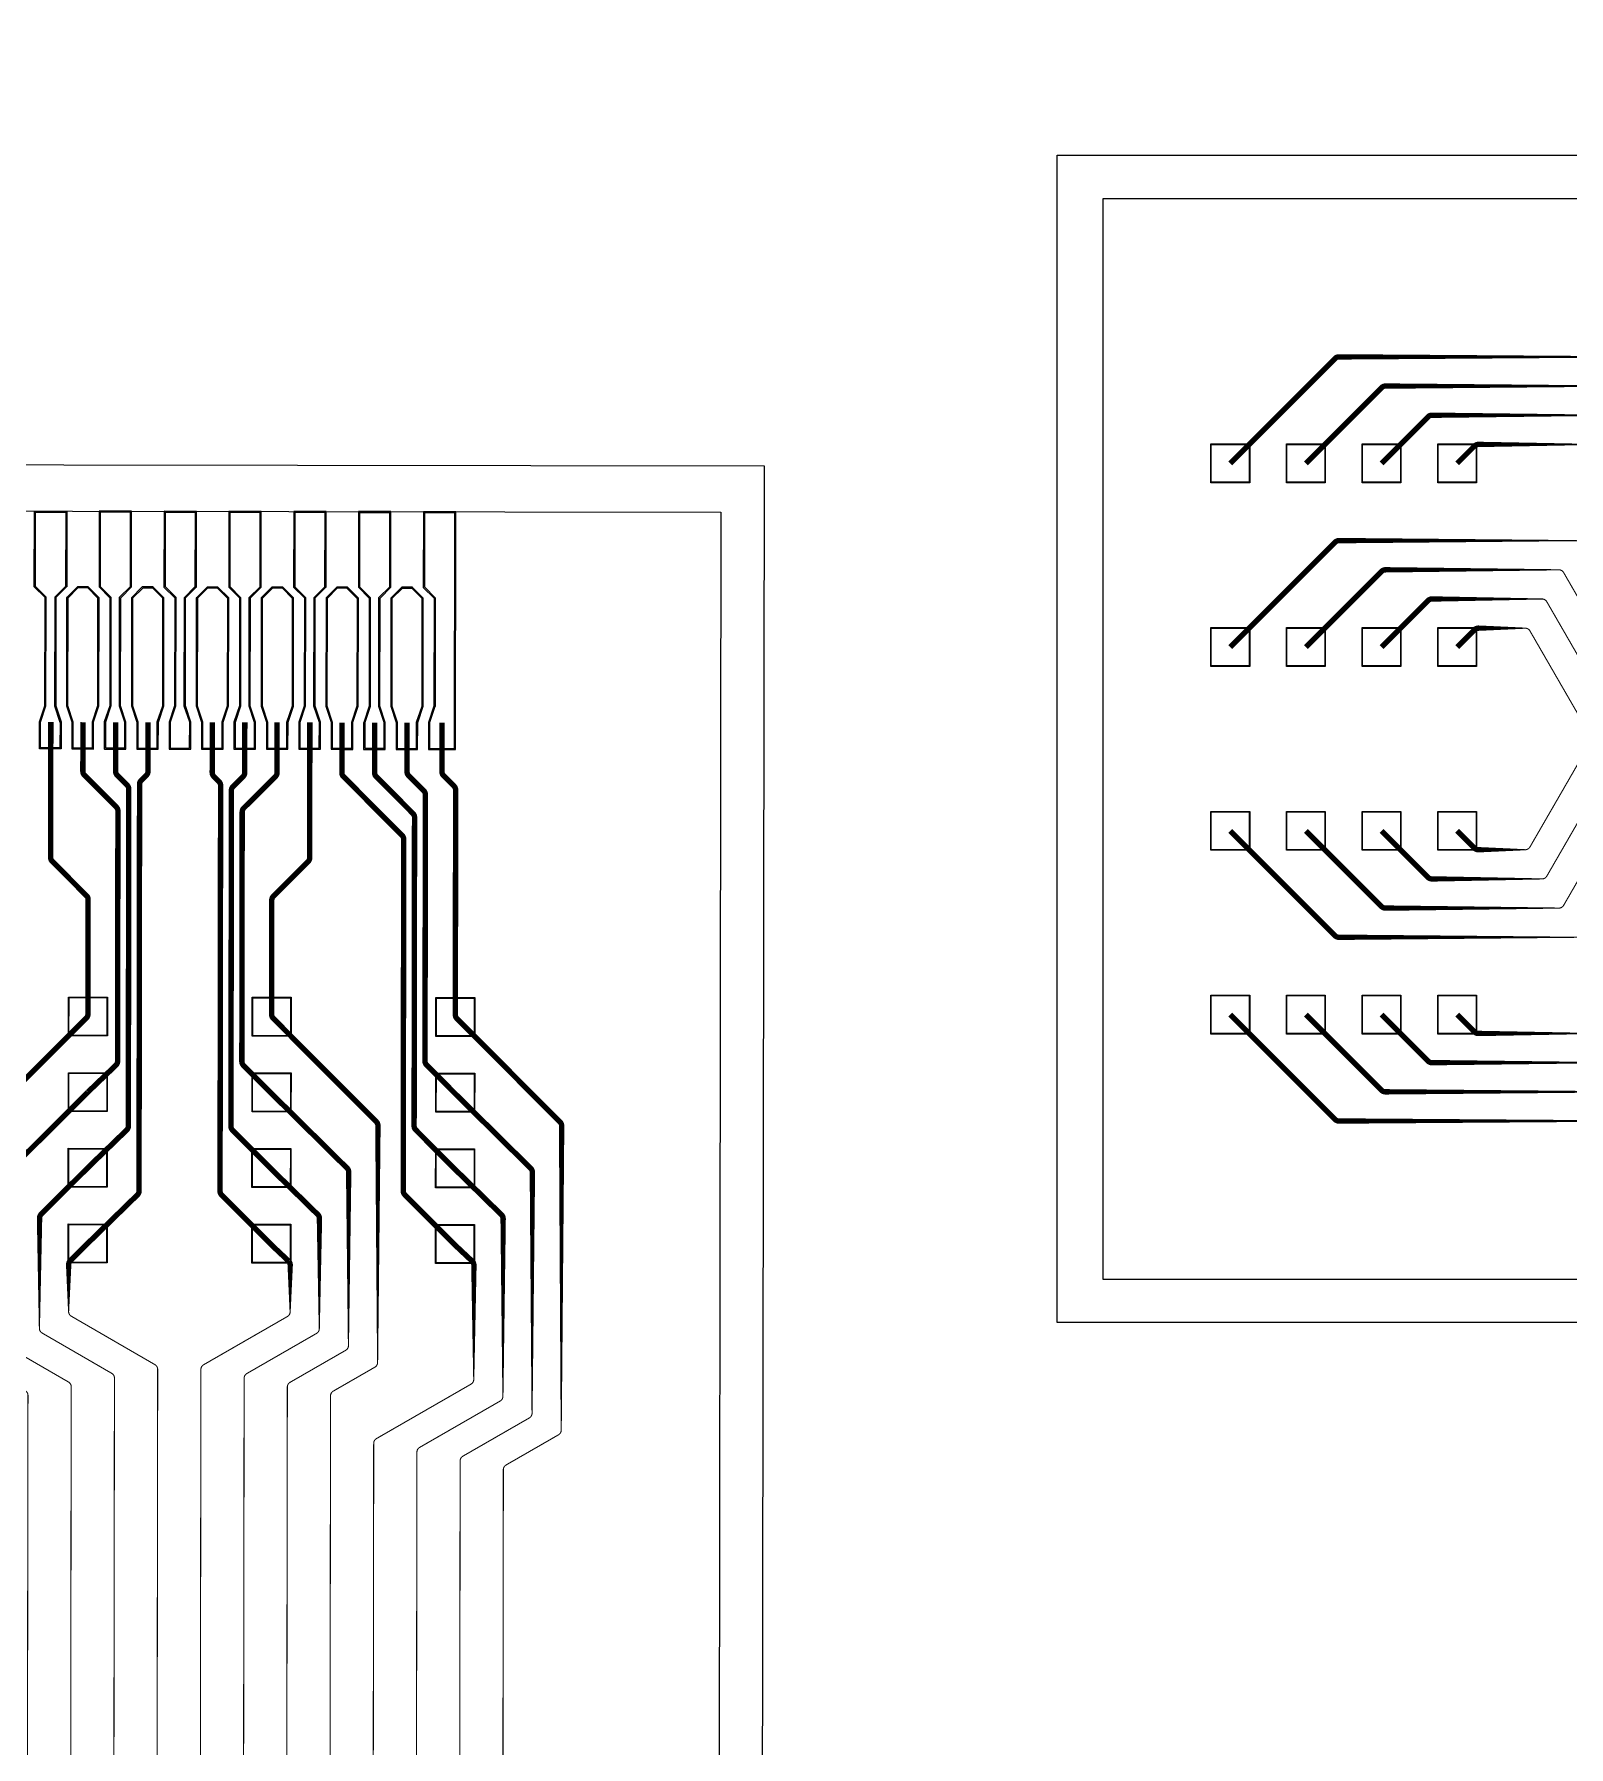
# Model space of a CAD drawing. Header units: metres. Extents: x -54999 to 54999, y -52014 to 54102.
# Drawn here: x -32368 to -18168, y 18230 to 34075 of the extents above; entities that cross this region are included whole.
import ezdxf

# ---------------------------------------------------------------- set-up
doc = ezdxf.new("R2010")
doc.units = ezdxf.units.M
for name, color, linetype in [('eDura_outline_ext', 6, 'Continuous'), ('eDura_outline_int', 6, 'Continuous'), ('etch', 3, 'Continuous'), ('GUIDE', 160, 'Continuous'), ('metal', 4, 'Continuous')]:
    doc.layers.add(name, color=color, linetype=linetype)

msp = doc.modelspace()

# ---------------------------------------------------------------- linework, layer by layer
at = {"layer": 'eDura_outline_ext'}
for points in [[(-2703.777, 22154.392), (-22903.777, 22154.392), (-22903.777, 32954.392), (-2703.777, 32954.392)], [(-36443.414, 8895.493), (-36414.727, 30095.474), (-25614.736, 30080.86), (-25643.424, 8880.879)]]:
    msp.add_lwpolyline(points, dxfattribs=at)
at = {"layer": 'eDura_outline_int'}
for points in [[(-2475.836, 22554.392), (-22475.836, 22554.392), (-22475.836, 32554.392), (-2475.836, 32554.392)], [(-36043.723, 8667.012), (-36015.306, 29666.993), (-26015.315, 29653.461), (-26043.732, 8653.48)]]:
    msp.add_lwpolyline(points, dxfattribs=at)
at = {"layer": 'etch'}
for points in [[(-21475.836, 30279.392), (-21125.836, 30279.392), (-21125.836, 29929.392), (-21475.836, 29929.392), (-21475.836, 30279.392)], [(-20775.836, 30279.392), (-20425.836, 30279.392), (-20425.836, 29929.392), (-20775.836, 29929.392), (-20775.836, 30279.392)], [(-20075.836, 30279.392), (-19725.836, 30279.392), (-19725.836, 29929.392), (-20075.836, 29929.392), (-20075.836, 30279.392)], [(-19375.836, 30279.392), (-19025.836, 30279.392), (-19025.836, 29929.392), (-19375.836, 29929.392), (-19375.836, 30279.392)], [(-21475.836, 28579.392), (-21125.836, 28579.392), (-21125.836, 28229.392), (-21475.836, 28229.392), (-21475.836, 28579.392)], [(-20775.836, 28579.392), (-20425.836, 28579.392), (-20425.836, 28229.392), (-20775.836, 28229.392), (-20775.836, 28579.392)], [(-20075.836, 28579.392), (-19725.836, 28579.392), (-19725.836, 28229.392), (-20075.836, 28229.392), (-20075.836, 28579.392)], [(-19375.836, 28579.392), (-19025.836, 28579.392), (-19025.836, 28229.392), (-19375.836, 28229.392), (-19375.836, 28579.392)], [(-21475.836, 26879.392), (-21125.836, 26879.392), (-21125.836, 26529.392), (-21475.836, 26529.392), (-21475.836, 26879.392)], [(-20775.836, 26879.392), (-20425.836, 26879.392), (-20425.836, 26529.392), (-20775.836, 26529.392), (-20775.836, 26879.392)], [(-20075.836, 26879.392), (-19725.836, 26879.392), (-19725.836, 26529.392), (-20075.836, 26529.392), (-20075.836, 26879.392)], [(-19375.836, 26879.392), (-19025.836, 26879.392), (-19025.836, 26529.392), (-19375.836, 26529.392), (-19375.836, 26879.392)], [(-32046.873, 24811.618), (-32046.399, 25161.618), (-31696.399, 25161.144), (-31696.873, 24811.145), (-32046.873, 24811.618)], [(-30346.874, 24809.318), (-30346.4, 25159.318), (-29996.401, 25158.844), (-29996.874, 24808.844), (-30346.874, 24809.318)], [(-28646.876, 24807.018), (-28646.402, 25157.017), (-28296.402, 25156.544), (-28296.876, 24806.544), (-28646.876, 24807.018)], [(-21475.836, 25179.392), (-21125.836, 25179.392), (-21125.836, 24829.392), (-21475.836, 24829.392), (-21475.836, 25179.392)], [(-20775.836, 25179.392), (-20425.836, 25179.392), (-20425.836, 24829.392), (-20775.836, 24829.392), (-20775.836, 25179.392)], [(-20075.836, 25179.392), (-19725.836, 25179.392), (-19725.836, 24829.392), (-20075.836, 24829.392), (-20075.836, 25179.392)], [(-19375.836, 25179.392), (-19025.836, 25179.392), (-19025.836, 24829.392), (-19375.836, 24829.392), (-19375.836, 25179.392)], [(-32047.82, 24111.619), (-32047.346, 24461.619), (-31697.346, 24461.145), (-31697.82, 24111.145), (-32047.82, 24111.619)], [(-30347.821, 24109.319), (-30347.348, 24459.318), (-29997.348, 24458.845), (-29997.822, 24108.845), (-30347.821, 24109.319)], [(-28647.823, 24107.018), (-28647.349, 24457.018), (-28297.35, 24456.544), (-28297.823, 24106.545), (-28647.823, 24107.018)], [(-32048.767, 23411.62), (-32048.293, 23761.619), (-31698.294, 23761.146), (-31698.767, 23411.146), (-32048.767, 23411.62)], [(-30348.769, 23409.319), (-30348.295, 23759.319), (-29998.295, 23758.845), (-29998.769, 23408.846), (-30348.769, 23409.319)], [(-28648.77, 23407.019), (-28648.296, 23757.018), (-28298.297, 23756.545), (-28298.77, 23406.545), (-28648.77, 23407.019)], [(-32049.714, 22711.62), (-32049.241, 23061.62), (-31699.241, 23061.146), (-31699.715, 22711.147), (-32049.714, 22711.62)], [(-30349.716, 22709.32), (-30349.242, 23059.32), (-29999.242, 23058.846), (-29999.716, 22708.846), (-30349.716, 22709.32)], [(-28649.717, 22707.019), (-28649.244, 23057.019), (-28299.244, 23056.546), (-28299.718, 22706.546), (-28649.717, 22707.019)]]:
    msp.add_lwpolyline(points, close=True, dxfattribs=at)
for points in [[(-32218.273, 27471.853), (-32309.273, 27471.976, -0.414213562), (-32310.271, 27472.977), (-32309.95, 27710.192, -0.080611572), (-32309.899, 27710.508), (-32259.799, 27860.133, 0.080611572), (-32259.747, 27860.449), (-32258.387, 28865.636, 0.198912367), (-32258.679, 28866.344), (-32357.958, 28965.892, -0.198912367), (-32358.25, 28966.6), (-32357.324, 29651.043, -0.414213562), (-32356.323, 29652.042), (-32078.323, 29651.665, -0.414213562), (-32077.324, 29650.664), (-32078.251, 28966.221, -0.198912367), (-32078.544, 28965.514), (-32178.093, 28866.235, 0.198912367), (-32178.387, 28865.528), (-32179.747, 27860.34, 0.080611572), (-32179.696, 27860.024), (-32130.002, 27710.265, -0.080611572), (-32129.951, 27709.948), (-32130.272, 27472.734, -0.414213562), (-32131.273, 27471.735)], [(-31618.273, 27471.041), (-31531.274, 27470.923, 0.414213562), (-31530.272, 27471.922), (-31529.951, 27709.136, 0.080611572), (-31530.002, 27709.453), (-31579.697, 27859.212, -0.080611572), (-31579.748, 27859.529), (-31578.388, 28864.716, -0.198912367), (-31578.094, 28865.423), (-31478.545, 28964.702, 0.198912367), (-31478.251, 28965.409), (-31477.325, 29649.852, 0.414213562), (-31478.324, 29650.853), (-31756.323, 29651.23, 0.414213562), (-31757.325, 29650.231), (-31758.251, 28965.788, 0.198912367), (-31757.959, 28965.08), (-31658.679, 28865.532, -0.198912367), (-31658.387, 28864.824), (-31659.748, 27859.637, -0.080611572), (-31659.799, 27859.321), (-31709.899, 27709.696, 0.080611572), (-31709.951, 27709.38), (-31710.272, 27472.165, 0.414213562), (-31709.273, 27471.164)], [(-31018.274, 27470.229), (-30931.274, 27470.111, 0.414213562), (-30930.273, 27471.11), (-30929.952, 27708.325, 0.080611572), (-30930.003, 27708.641), (-30979.697, 27858.4, -0.080611572), (-30979.748, 27858.717), (-30978.388, 28863.904, -0.198912367), (-30978.094, 28864.611), (-30878.546, 28963.89, 0.198912367), (-30878.252, 28964.597), (-30877.326, 29649.04, 0.414213562), (-30878.324, 29650.042), (-31156.324, 29650.418, 0.414213562), (-31157.325, 29649.419), (-31158.251, 28964.976, 0.198912367), (-31157.96, 28964.269), (-31058.68, 28864.72, -0.198912367), (-31058.388, 28864.012), (-31059.748, 27858.825, -0.080611572), (-31059.8, 27858.509), (-31109.9, 27708.884, 0.080611572), (-31109.952, 27708.568), (-31110.273, 27471.353, 0.414213562), (-31109.274, 27470.352)], [(-30418.275, 27469.417), (-30331.275, 27469.299, 0.414213562), (-30330.273, 27470.298), (-30329.952, 27707.513, 0.080611572), (-30330.003, 27707.829), (-30379.698, 27857.588, -0.080611572), (-30379.749, 27857.905), (-30378.389, 28863.092, -0.198912367), (-30378.095, 28863.799), (-30278.546, 28963.079, 0.198912367), (-30278.252, 28963.785), (-30277.326, 29648.228, 0.414213562), (-30278.325, 29649.23), (-30556.325, 29649.606, 0.414213562), (-30557.326, 29648.607), (-30558.252, 28964.164, 0.198912367), (-30557.96, 28963.457), (-30458.681, 28863.908, -0.198912367), (-30458.389, 28863.2), (-30459.749, 27858.013, -0.080611572), (-30459.801, 27857.697), (-30509.9, 27708.072, 0.080611572), (-30509.952, 27707.756), (-30510.273, 27470.541, 0.414213562), (-30509.274, 27469.54)], [(-29818.275, 27468.605), (-29731.275, 27468.487, 0.414213562), (-29730.274, 27469.486), (-29729.953, 27706.701, 0.080611572), (-29730.004, 27707.017), (-29779.699, 27856.777, -0.080611572), (-29779.749, 27857.093), (-29778.389, 28862.28, -0.198912367), (-29778.095, 28862.987), (-29678.547, 28962.267, 0.198912367), (-29678.253, 28962.973), (-29677.327, 29647.416, 0.414213562), (-29678.325, 29648.418), (-29956.325, 29648.794, 0.414213562), (-29957.326, 29647.795), (-29958.253, 28963.352, 0.198912367), (-29957.961, 28962.645), (-29858.681, 28863.096, -0.198912367), (-29858.389, 28862.389), (-29859.749, 27857.201, -0.080611572), (-29859.801, 27856.885), (-29909.901, 27707.26, 0.080611572), (-29909.953, 27706.944), (-29910.274, 27469.73, 0.414213562), (-29909.275, 27468.728)], [(-29218.276, 27467.793), (-29131.276, 27467.675, 0.414213562), (-29130.274, 27468.674), (-29129.953, 27705.889, 0.080611572), (-29130.004, 27706.205), (-29179.699, 27855.965, -0.080611572), (-29179.75, 27856.281), (-29178.39, 28861.468, -0.198912367), (-29178.096, 28862.175), (-29078.547, 28961.455, 0.198912367), (-29078.253, 28962.161), (-29077.327, 29646.604, 0.414213562), (-29078.326, 29647.606), (-29356.326, 29647.982, 0.414213562), (-29357.327, 29646.983), (-29358.253, 28962.54, 0.198912367), (-29357.961, 28961.833), (-29258.682, 28862.284, -0.198912367), (-29258.39, 28861.577), (-29259.75, 27856.389, -0.080611572), (-29259.802, 27856.073), (-29309.901, 27706.449, 0.080611572), (-29309.953, 27706.132), (-29310.274, 27468.918, 0.414213562), (-29309.276, 27467.916)], [(-28480.275, 27467.795), (-28477.328, 29645.793, 0.414213562), (-28478.326, 29646.794), (-28756.326, 29647.17, 0.414213562), (-28757.328, 29646.171), (-28758.254, 28961.728, 0.198912367), (-28757.962, 28961.021), (-28658.682, 28861.472, -0.198912367), (-28658.39, 28860.765), (-28659.75, 27855.577, -0.080611572), (-28659.802, 27855.261), (-28709.902, 27705.637, 0.080611572), (-28709.954, 27705.32), (-28710.275, 27468.106, 0.414213562), (-28709.276, 27467.104), (-28481.276, 27466.796, 0.414213562)], [(-31918.273, 27471.447), (-31831.273, 27471.329, 0.414213562), (-31830.272, 27472.328), (-31829.947, 27712.788, -0.080611572), (-31829.895, 27713.104), (-31779.795, 27862.729, 0.080611572), (-31779.743, 27863.045), (-31778.399, 28856.702, 0.198912367), (-31778.691, 28857.41), (-31872.12, 28951.093, 0.198912367), (-31872.827, 28951.387), (-31963.714, 28951.51, 0.198912367), (-31964.422, 28951.218), (-32058.104, 28857.788, 0.198912367), (-32058.398, 28857.081), (-32059.743, 27863.424, 0.080611572), (-32059.692, 27863.107), (-32009.997, 27713.348, -0.080611572), (-32009.946, 27713.032), (-32010.272, 27472.571, 0.414213562), (-32009.273, 27471.57)], [(-31318.274, 27470.635), (-31231.274, 27470.517, 0.414213562), (-31230.272, 27471.516), (-31229.947, 27711.976, -0.080611572), (-31229.895, 27712.292), (-31179.795, 27861.917, 0.080611572), (-31179.744, 27862.233), (-31178.399, 28855.89, 0.198912367), (-31178.691, 28856.598), (-31272.121, 28950.281, 0.198912367), (-31272.827, 28950.575), (-31363.715, 28950.698, 0.198912367), (-31364.422, 28950.406), (-31458.105, 28856.976, 0.198912367), (-31458.399, 28856.269), (-31459.743, 27862.612, 0.080611572), (-31459.693, 27862.295), (-31409.998, 27712.536, -0.080611572), (-31409.947, 27712.22), (-31410.272, 27471.759, 0.414213562), (-31409.274, 27470.758)], [(-30718.274, 27469.823), (-30631.274, 27469.705, 0.414213562), (-30630.273, 27470.704), (-30629.948, 27711.164, -0.080611572), (-30629.896, 27711.48), (-30579.796, 27861.105, 0.080611572), (-30579.744, 27861.421), (-30578.4, 28855.079, 0.198912367), (-30578.692, 28855.786), (-30672.121, 28949.469, 0.198912367), (-30672.828, 28949.763), (-30763.715, 28949.886, 0.198912367), (-30764.423, 28949.594), (-30858.106, 28856.164, 0.198912367), (-30858.399, 28855.457), (-30859.744, 27861.8, 0.080611572), (-30859.693, 27861.483), (-30809.998, 27711.724, -0.080611572), (-30809.947, 27711.408), (-30810.273, 27470.947, 0.414213562), (-30809.274, 27469.946)], [(-30118.275, 27469.011), (-30031.275, 27468.893, 0.414213562), (-30030.274, 27469.892), (-30029.948, 27710.352, -0.080611572), (-30029.896, 27710.668), (-29979.797, 27860.293, 0.080611572), (-29979.745, 27860.609), (-29978.4, 28854.267, 0.198912367), (-29978.692, 28854.974), (-30072.122, 28948.657, 0.198912367), (-30072.829, 28948.951), (-30163.716, 28949.074, 0.198912367), (-30164.423, 28948.782), (-30258.106, 28855.352, 0.198912367), (-30258.4, 28854.646), (-30259.745, 27860.988, 0.080611572), (-30259.694, 27860.672), (-30209.999, 27710.912, -0.080611572), (-30209.948, 27710.596), (-30210.273, 27470.136, 0.414213562), (-30209.275, 27469.134)], [(-29518.275, 27468.199), (-29431.275, 27468.081, 0.414213562), (-29430.274, 27469.08), (-29429.949, 27709.54, -0.080611572), (-29429.897, 27709.856), (-29379.797, 27859.481, 0.080611572), (-29379.745, 27859.797), (-29378.401, 28853.455, 0.198912367), (-29378.693, 28854.162), (-29472.122, 28947.845, 0.198912367), (-29472.829, 28948.139), (-29563.716, 28948.262, 0.198912367), (-29564.424, 28947.97), (-29658.107, 28854.54, 0.198912367), (-29658.401, 28853.834), (-29659.745, 27860.176, 0.080611572), (-29659.694, 27859.86), (-29609.999, 27710.1, -0.080611572), (-29609.949, 27709.784), (-29610.274, 27469.324, 0.414213562), (-29609.275, 27468.322)], [(-28918.276, 27467.387), (-28831.276, 27467.269, 0.414213562), (-28830.275, 27468.268), (-28829.949, 27708.728, -0.080611572), (-28829.898, 27709.045), (-28779.798, 27858.669, 0.080611572), (-28779.746, 27858.985), (-28778.401, 28852.643, 0.198912367), (-28778.693, 28853.35), (-28872.123, 28947.033, 0.198912367), (-28872.83, 28947.327), (-28963.717, 28947.45, 0.198912367), (-28964.424, 28947.158), (-29058.107, 28853.728, 0.198912367), (-29058.401, 28853.022), (-29059.746, 27859.364, 0.080611572), (-29059.695, 27859.048), (-29010, 27709.288, -0.080611572), (-29009.949, 27708.972), (-29010.275, 27468.512, 0.414213562), (-29009.276, 27467.51)]]:
    msp.add_lwpolyline(points, format="xyb", close=True, dxfattribs=at)
at = {"layer": 'GUIDE'}
for points in [[(-32218.286, 27461.853), (-32216.286, 27461.85)], [(-31918.287, 27461.447), (-31916.287, 27461.444)], [(-31618.287, 27461.041), (-31616.287, 27461.038)], [(-31318.287, 27460.635), (-31316.287, 27460.632)], [(-31021.288, 27460.233), (-31019.288, 27460.23)], [(-31016.288, 27460.226), (-31018.288, 27460.229)], [(-30721.288, 27459.827), (-30719.288, 27459.824)], [(-30421.288, 27459.421), (-30419.288, 27459.418)], [(-30121.288, 27459.015), (-30119.288, 27459.012)], [(-29821.289, 27458.609), (-29819.289, 27458.606)], [(-29521.289, 27458.203), (-29519.289, 27458.2)], [(-29221.289, 27457.797), (-29219.289, 27457.795)], [(-28921.289, 27457.391), (-28919.289, 27457.389)], [(-28619.29, 27456.983), (-28621.29, 27456.985)]]:
    msp.add_lwpolyline(points, dxfattribs=at)
at = {"layer": 'metal'}
for points in [[(-21300.836, 30104.392, 50, 50, 0), (-20330.481, 31074.747, 50, 50, -0.198912367), (-20295.126, 31089.392, 50, 10, 0), (-17479.704, 31089.392, 10, 10, -0.267949192), (-17436.403, 31064.392, 10, 10, 0), (-17156.388, 30579.392, 10, 10, 0.267949192), (-17113.086, 30554.392, 10, 10, 0), (-550.052, 30554.392, 10, 10, 0.267949192), (-506.751, 30579.392, 10, 10, 0), (1169.984, 33483.582, 10, 10, -0.267949192), (1213.285, 33508.582, 10, 10, 0), (4593.204, 33508.582, 10, 10, 0.267949192), (4636.505, 33533.582, 10, 10, 0), (4934.418, 34049.582, 10, 10, 0)], [(-20600.836, 30104.392, 50, 50, 0), (-19900.481, 30804.747, 50, 50, -0.198912367), (-19865.126, 30819.392, 50, 10, 0), (-17635.588, 30819.392, 10, 10, -0.267949192), (-17592.287, 30794.392, 10, 10, 0), (-17237.217, 30179.392, 10, 10, 0.267949192), (-17193.915, 30154.392, 10, 10, 0), (-468.646, 30154.392, 10, 10, 0.267949192), (-425.345, 30179.392, 10, 10, 0), (1169.984, 32942.582, 10, 10, -0.267949192), (1213.285, 32967.582, 10, 10, 0), (6780.857, 32967.582, 10, 10, 0.267949192), (6824.159, 32992.582, 10, 10, 0), (7434.418, 34049.582, 10, 10, 0)], [(-19900.836, 30104.392, 50, 50, 0), (-19470.481, 30534.747, 50, 50, -0.198912367), (-19435.126, 30549.392, 50, 10, 0), (-17791.473, 30549.392, 10, 10, -0.267949192), (-17748.172, 30524.392, 10, 10, 0), (-17318.046, 29779.392, 10, 10, 0.267949192), (-17274.744, 29754.392, 10, 10, 0), (-1366.435, 29754.392, 10, 10, -0.240159848), (-1325.975, 29733.769, 10, 10, 0), (-1330.556, 29740.079, 10, 10, 0.240159848), (-1290.096, 29719.455, 10, 10, 0), (-65.582, 29719.455, 10, 10, 0)], [(-19200.836, 30104.392, 50, 50, 0), (-19040.481, 30264.747, 50, 50, -0.198912367), (-19005.126, 30279.392, 50, 10, 0), (-17947.358, 30279.392, 10, 10, -0.267949192), (-17904.056, 30254.392, 10, 10, 0), (-17398.875, 29379.392, 10, 10, 0.267949192), (-17355.574, 29354.392, 10, 10, 0), (-1351.47, 29354.392, 10, 10, 0.039314337), (-1343.643, 29355.008, 10, 10, 0), (-1319.471, 29358.839, 10, 10, -0.039314337), (-1311.645, 29359.455, 10, 10, 0), (2197.704, 29359.455, 10, 10, 0.267949192), (2241.005, 29384.455, 10, 10, 0), (2434.418, 29719.455, 10, 10, 0)], [(4934.418, 29719.455, 10, 10, 0), (4533.159, 29024.455, 10, 10, -0.267949192), (4489.858, 28999.455, 10, 10, 0), (-1286.715, 28999.455, 10, 10, 0.267949192), (-1330.016, 28974.455, 10, 10, 0), (-1327.166, 28979.392, 10, 10, -0.267949192), (-1370.467, 28954.392, 10, 10, 0), (-17794.36, 28954.392, 10, 10, -0.267949192), (-17837.661, 28979.392, 10, 10, 0), (-18059.941, 29364.392, 10, 10, 0.267949192), (-18103.242, 29389.392, 10, 50, 0), (-20295.126, 29389.392, 50, 50, 0.198912367), (-20330.481, 29374.747, 50, 50, 0), (-21300.836, 28404.392, 50, 50, 0)], [(-20600.836, 28404.392, 50, 50, 0), (-19900.481, 29104.747, 50, 50, -0.198912367), (-19865.126, 29119.392, 50, 10, 0), (-18259.127, 29119.392, 10, 10, -0.267949192), (-18215.825, 29094.392, 10, 10, 0), (-17918.49, 28579.392, 10, 10, 0.267949192), (-17875.189, 28554.392, 10, 10, 0), (-1393.561, 28554.392, 10, 10, 0.267949192), (-1350.26, 28579.392, 10, 10, 0), (-1330.016, 28614.455, 10, 10, -0.267949192), (-1286.715, 28639.455, 10, 10, 0), (6782.012, 28639.455, 10, 10, 0.267949192), (6825.313, 28664.455, 10, 10, 0), (7434.418, 29719.455, 10, 10, 0)], [(-19900.836, 28404.392, 50, 50, 0), (-19470.481, 28834.747, 50, 50, -0.198912367), (-19435.126, 28849.392, 50, 10, 0), (-18415.011, 28849.392, 10, 10, -0.267949192), (-18371.71, 28824.392, 10, 10, 0), (-17999.319, 28179.392, 10, 10, 0.267949192), (-17956.018, 28154.392, 10, 10, 0), (-1416.655, 28154.392, 10, 10, 0.267949192), (-1373.354, 28179.392, 10, 10, 0), (-1330.016, 28254.455, 10, 10, -0.267949192), (-1286.715, 28279.455, 10, 10, 0), (9074.166, 28279.455, 10, 10, 0.267949192), (9117.467, 28304.455, 10, 10, 0), (9934.418, 29719.455, 10, 10, 0)], [(-19200.836, 28404.392, 50, 50, 0), (-19040.481, 28564.747, 50, 50, -0.198912367), (-19005.126, 28579.392, 50, 10, 0), (-18570.896, 28579.392, 10, 10, -0.267949192), (-18527.595, 28554.392, 10, 10, 0), (-18080.148, 27779.392, 10, 10, 0.267949192), (-18036.847, 27754.392, 10, 10, 0), (-1439.749, 27754.392, 10, 10, 0.267949192), (-1396.448, 27779.392, 10, 10, 0), (-1330.016, 27894.455, 10, 10, -0.267949192), (-1286.715, 27919.455, 10, 10, 0), (11366.32, 27919.455, 10, 10, 0.267949192), (11409.621, 27944.455, 10, 10, 0), (12434.418, 29719.455, 10, 10, 0)], [(-35392.335, -4994.136, 10, 10, 0), (-33684.003, -4010.91, 10, 10, 0.267949192), (-33658.945, -3967.642, 10, 10, 0), (-33645.153, 6224.643, 10, 10, -0.267949192), (-33620.094, 6267.91, 10, 10, 0), (-33436.888, 6373.354, 10, 10, 0.267949192), (-33411.829, 6416.621, 10, 10, 0), (-33408.706, 8724.325, 10, 10, -0.267949192), (-33383.648, 8767.592, 10, 10, 0), (-32467.87, 9294.666, 10, 10, 0.267949192), (-32442.812, 9337.933, 10, 10, 0), (-32426.38, 21480.652, 10, 10, 0.267949192), (-32451.322, 21523.987, 10, 10, 0), (-32836.021, 21746.788, 10, 10, -0.267949192), (-32860.962, 21790.123, 10, 50, 0), (-32857.996, 23982.004, 50, 50, -0.198912367), (-32843.303, 24017.34, 50, 50, 0), (-31886.299, 24971.758, 50, 50, 0.198897694), (-31871.606, 25007.091, 50, 50, 0), (-31870.11, 26068.605, 50, 50, 0.198927041), (-31884.707, 26103.983, 50, 50, 0), (-32202.047, 26422.184, 50, 50, -0.198932155), (-32216.644, 26457.562, 50, 50, 0), (-32214.854, 27710.063, 50, 50, 0)], [(-29817.856, 27706.82, 50, 50, 0), (-29819.646, 26454.314, 50, 50, -0.19889258), (-29834.339, 26418.983, 50, 50, 0), (-30155.435, 26098.754, 50, 50, 0.198900663), (-30170.128, 26063.421, 50, 50, 0), (-30171.608, 25004.792, 50, 50, 0.198924072), (-30157.011, 24969.415, 50, 50, 0), (-29202.596, 24012.413, 50, 50, -0.198912367), (-29187.999, 23977.038, 50, 10, 0), (-29190.965, 21785.157, 10, 10, -0.267949192), (-29216.024, 21741.889, 10, 10, 0), (-29601.324, 21520.131, 10, 10, 0.267949192), (-29626.383, 21476.863, 10, 10, 0), (-29644.083, 8396.645, 10, 10, 0.267949192), (-29619.141, 8353.31, 10, 10, 0), (-28704.794, 7823.76, 10, 10, -0.267949192), (-28679.852, 7780.425, 10, 10, 0), (-28681.622, 6472.691, 10, 10, 0.267949192), (-28656.68, 6429.356, 10, 10, 0), (-26743.115, 5321.103, 10, 10, -0.267949192), (-26718.173, 5277.768, 10, 10, 0), (-26718.557, 4994.136, 10, 10, 0)], [(-28594.879, 27705.165, 50, 50, 0), (-28595.562, 27250.5, 50, 50, 0.198997887), (-28580.966, 27215.108, 50, 50, 0), (-28483.392, 27117.271, 50, 50, -0.198893337), (-28468.796, 27081.899, 50, 50, 0), (-28471.457, 25002.334, 50, 50, 0.198893337), (-28456.861, 24966.962, 50, 50, 0), (-27502.598, 24010.113, 50, 50, -0.198912367), (-27488.001, 23974.738, 50, 10, 0), (-27491.811, 21159.319, 10, 10, -0.267949192), (-27516.869, 21116.051, 10, 10, 0), (-28002.248, 20836.693, 10, 10, 0.267949192), (-28027.306, 20793.426, 10, 10, 0), (-28044.084, 8394.48, 10, 10, 0.267949192), (-28019.143, 8351.145, 10, 10, 0), (-27104.795, 7821.595, 10, 10, -0.267949192), (-27079.854, 7778.26, 10, 10, 0), (-27081.52, 6546.736, 10, 10, 0.267949192), (-27056.579, 6503.401, 10, 10, 0), (-25011.116, 5318.76, 10, 10, -0.267949192), (-24986.175, 5275.425, 10, 10, 0), (-24998.698, -3979.361, 10, 10, -0.267949192), (-25023.757, -4022.629, 10, 10, 0), (-26732.089, -5005.855, 10, 10, 0)], [(-65.582, 25389.328, 10, 10, 0), (-349.215, 25389.328, 10, 10, -0.267949192), (-392.516, 25414.328, 10, 10, 0), (-1498.178, 27329.392, 10, 10, 0.267949192), (-1541.48, 27354.392, 10, 10, 0), (-18036.847, 27354.392, 10, 10, 0.267949192), (-18080.148, 27329.392, 10, 10, 0), (-18527.595, 26554.392, 10, 10, -0.267949192), (-18570.896, 26529.392, 10, 50, 0), (-19005.126, 26529.392, 50, 50, -0.198912367), (-19040.481, 26544.037, 50, 50, 0), (-19200.836, 26704.392, 50, 50, 0)], [(2434.418, 25389.328, 10, 10, 0), (2241.005, 25054.328, 10, 10, -0.267949192), (2197.704, 25029.328, 10, 10, 0), (-349.215, 25029.328, 10, 10, -0.267949192), (-392.516, 25054.328, 10, 10, 0), (-1475.084, 26929.392, 10, 10, 0.267949192), (-1518.386, 26954.392, 10, 10, 0), (-17956.018, 26954.392, 10, 10, 0.267949192), (-17999.319, 26929.392, 10, 10, 0), (-18371.71, 26284.392, 10, 10, -0.267949192), (-18415.011, 26259.392, 10, 50, 0), (-19435.126, 26259.392, 50, 50, -0.198912367), (-19470.481, 26274.037, 50, 50, 0), (-19900.836, 26704.392, 50, 50, 0)], [(-21300.836, 26704.392, 50, 50, 0), (-20330.481, 25734.037, 50, 50, 0.198912367), (-20295.126, 25719.392, 50, 10, 0), (-18103.242, 25719.392, 10, 10, 0.267949192), (-18059.941, 25744.392, 10, 10, 0), (-17837.661, 26129.392, 10, 10, -0.267949192), (-17794.36, 26154.392, 10, 10, 0), (-1472.198, 26154.392, 10, 10, -0.267949192), (-1428.896, 26129.392, 10, 10, 0), (-392.516, 24334.328, 10, 10, 0.267949192), (-349.215, 24309.328, 10, 10, 0), (6782.012, 24309.328, 10, 10, 0.267949192), (6825.313, 24334.328, 10, 10, 0), (7434.418, 25389.328, 10, 10, 0)], [(4934.418, 25389.328, 10, 10, 0), (4533.159, 24694.328, 10, 10, -0.267949192), (4489.858, 24669.328, 10, 10, 0), (-349.215, 24669.328, 10, 10, -0.267949192), (-392.516, 24694.328, 10, 10, 0), (-1451.99, 26529.392, 10, 10, 0.267949192), (-1495.292, 26554.392, 10, 10, 0), (-17875.189, 26554.392, 10, 10, 0.267949192), (-17918.49, 26529.392, 10, 10, 0), (-18215.825, 26014.392, 10, 10, -0.267949192), (-18259.127, 25989.392, 10, 50, 0), (-19865.126, 25989.392, 50, 50, -0.198912367), (-19900.481, 26004.037, 50, 50, 0), (-20600.836, 26704.392, 50, 50, 0)], [(-19200.836, 25004.392, 50, 50, 0), (-19040.481, 24844.037, 50, 50, 0.198912367), (-19005.126, 24829.392, 50, 10, 0), (-17947.358, 24829.392, 10, 10, 0.267949192), (-17904.056, 24854.392, 10, 10, 0), (-17398.875, 25729.392, 10, 10, -0.267949192), (-17355.574, 25754.392, 10, 10, 0), (-1449.104, 25754.392, 10, 10, -0.267949192), (-1405.802, 25729.392, 10, 10, 0), (-392.516, 23974.328, 10, 10, 0.267949192), (-349.215, 23949.328, 10, 10, 0), (9074.166, 23949.328, 10, 10, 0.267949192), (9117.467, 23974.328, 10, 10, 0), (9934.418, 25389.328, 10, 10, 0)], [(12434.418, 25389.328, 10, 10, 0), (11409.621, 23614.328, 10, 10, -0.267949192), (11366.32, 23589.328, 10, 10, 0), (-349.215, 23589.328, 10, 10, -0.267949192), (-392.516, 23614.328, 10, 10, 0), (-1382.708, 25329.392, 10, 10, 0.267949192), (-1426.01, 25354.392, 10, 10, 0), (-17274.744, 25354.392, 10, 10, 0.267949192), (-17318.046, 25329.392, 10, 10, 0), (-17748.172, 24584.392, 10, 10, -0.267949192), (-17791.473, 24559.392, 10, 50, 0), (-19435.126, 24559.392, 50, 50, -0.198912367), (-19470.481, 24574.037, 50, 50, 0), (-19900.836, 25004.392, 50, 50, 0)], [(-21300.836, 25004.392, 50, 50, 0), (-20330.481, 24034.037, 50, 50, 0.198912367), (-20295.126, 24019.392, 50, 10, 0), (-17479.704, 24019.392, 10, 10, 0.267949192), (-17436.403, 24044.392, 10, 10, 0), (-17156.388, 24529.392, 10, 10, -0.267949192), (-17113.086, 24554.392, 10, 10, 0), (-1521.309, 24554.392, 10, 10, -0.267949192), (-1478.008, 24529.392, 10, 10, 0), (-392.516, 22649.265, 10, 10, 0.267949192), (-349.215, 22624.265, 10, 10, 0), (564.767, 22624.265, 10, 10, -0.267949192), (608.069, 22599.265, 10, 10, 0), (2107.484, 20002.201, 10, 10, 0.267949192), (2150.785, 19977.201, 10, 10, 0), (6780.857, 19977.201, 10, 10, 0.267949192), (6824.159, 20002.201, 10, 10, 0), (7434.418, 21059.201, 10, 10, 0)], [(4934.418, 21059.201, 10, 10, 0), (4636.505, 20543.201, 10, 10, -0.267949192), (4593.204, 20518.201, 10, 10, 0), (2150.785, 20518.201, 10, 10, -0.267949192), (2107.484, 20543.201, 10, 10, 0), (689.475, 22999.265, 10, 10, 0.267949192), (646.174, 23024.265, 10, 10, 0), (-349.215, 23024.265, 10, 10, -0.267949192), (-392.516, 23049.265, 10, 10, 0), (-1478.008, 24929.392, 10, 10, 0.267949192), (-1521.309, 24954.392, 10, 10, 0), (-17193.915, 24954.392, 10, 10, 0.267949192), (-17237.217, 24929.392, 10, 10, 0), (-17592.287, 24314.392, 10, 10, -0.267949192), (-17635.588, 24289.392, 10, 50, 0), (-19865.126, 24289.392, 50, 50, -0.198912367), (-19900.481, 24304.037, 50, 50, 0), (-20600.836, 25004.392, 50, 50, 0)], [(-31048.68, 4999.995, 10, 10, 0), (-30764.459, 5163.578, 10, 10, 0.267949192), (-30739.4, 5206.846, 10, 10, 0), (-30735.914, 7783.207, 10, 10, 0.267949192), (-30760.855, 7826.542, 10, 10, 0), (-32018.87, 8555.129, 10, 10, -0.267949192), (-32043.812, 8598.464, 10, 10, 0), (-32026.271, 21560.94, 10, 10, 0.267949192), (-32051.213, 21604.275, 10, 10, 0), (-32565.81, 21902.307, 10, 10, -0.267949192), (-32590.751, 21945.642, 10, 50, 0), (-32588.578, 23551.64, 50, 50, -0.198912367), (-32573.886, 23586.975, 50, 50, 0), (-31872.583, 24286.382, 50, 50, 0)], [(-30167.605, 24269.075, 50, 50, 0), (-29473.178, 23582.779, 50, 50, -0.198912367), (-29458.581, 23547.404, 50, 10, 0), (-29460.754, 21941.407, 10, 10, -0.267949192), (-29485.813, 21898.139, 10, 10, 0), (-30001.215, 21601.501, 10, 10, 0.267949192), (-30026.273, 21558.234, 10, 10, 0), (-30044.169, 8333.064, 10, 10, 0.267949192), (-30019.228, 8289.729, 10, 10, 0), (-29215.857, 7824.452, 10, 10, -0.267949192), (-29190.915, 7781.117, 10, 10, 0), (-29210.109, -6403.228, 10, 10, -0.267949192), (-29235.168, -6446.495, 10, 10, 0), (-31065.595, -7499.993, 10, 10, 0)], [(-28472.6, 24271.781, 50, 50, 0), (-27773.179, 23580.479, 50, 50, -0.198912367), (-27758.582, 23545.104, 50, 10, 0), (-27761.599, 21315.568, 10, 10, -0.267949192), (-27786.658, 21272.301, 10, 10, 0), (-28402.138, 20918.063, 10, 10, 0.267949192), (-28427.196, 20874.796, 10, 10, 0), (-28444.084, 8395.021, 10, 10, 0.267949192), (-28419.142, 8351.686, 10, 10, 0), (-27504.795, 7822.136, 10, 10, -0.267949192), (-27479.853, 7778.801, 10, 10, 0), (-27481.546, 6528.225, 10, 10, 0.267949192), (-27456.604, 6484.89, 10, 10, 0), (-25444.116, 5319.345, 10, 10, -0.267949192), (-25419.175, 5276.01, 10, 10, 0), (-25428.653, -1728.77, 10, 10, -0.267949192), (-25453.712, -1772.038, 10, 10, 0), (-26728.706, -2505.857, 10, 10, 0)], [(-31873.53, 23586.383, 50, 50, 0), (-32304.468, 23156.61, 50, 50, 0.198912367), (-32319.16, 23121.275, 50, 10, 0), (-32320.541, 22101.161, 10, 10, 0.267949192), (-32295.599, 22057.826, 10, 10, 0), (-31651.104, 21684.563, 10, 10, -0.267949192), (-31626.162, 21641.228, 10, 10, 0), (-31643.883, 8545.384, 10, 10, 0.267949192), (-31618.942, 8502.049, 10, 10, 0), (-30451.855, 7826.124, 10, 10, -0.267949192), (-30426.914, 7782.789, 10, 10, 0), (-30433.542, 2884.831, 10, 10, -0.267949192), (-30458.6, 2841.564, 10, 10, 0), (-31052.063, 2499.998, 10, 10, 0)], [(-30173.545, 23574.082, 50, 50, 0), (-29743.759, 23153.145, 50, 50, -0.198912367), (-29729.162, 23117.77, 50, 10, 0), (-29730.543, 22097.656, 10, 10, -0.267949192), (-29755.601, 22054.389, 10, 10, 0), (-30401.105, 21682.871, 10, 10, 0.267949192), (-30426.163, 21639.604, 10, 10, 0), (-30444.098, 8386.144, 10, 10, 0.267949192), (-30419.156, 8342.809, 10, 10, 0), (-29524.856, 7824.87, 10, 10, -0.267949192), (-29499.915, 7781.535, 10, 10, 0), (-29515.967, -4081.213, 10, 10, -0.267949192), (-29541.026, -4124.481, 10, 10, 0), (-31062.212, -4999.995, 10, 10, 0)], [(-28473.547, 23571.782, 50, 50, 0), (-28043.761, 23150.845, 50, 50, -0.198912367), (-28029.164, 23115.469, 50, 10, 0), (-28031.388, 21471.818, 10, 10, -0.267949192), (-28056.447, 21428.551, 10, 10, 0), (-28802.028, 20999.433, 10, 10, 0.267949192), (-28827.087, 20956.166, 10, 10, 0), (-28844.083, 8395.563, 10, 10, 0.267949192), (-28819.142, 8352.227, 10, 10, 0), (-27904.794, 7822.678, 10, 10, -0.267949192), (-27879.853, 7779.342, 10, 10, 0), (-27881.571, 6509.714, 10, 10, 0.267949192), (-27856.63, 6466.379, 10, 10, 0), (-25877.116, 5319.931, 10, 10, -0.267949192), (-25852.174, 5276.596, 10, 10, 0), (-25858.608, 521.821, 10, 10, -0.267949192), (-25883.667, 478.554, 10, 10, 0), (-26725.323, -5.859, 10, 10, 0)], [(-31874.478, 22886.383, 50, 50, 0), (-32035.05, 22726.245, 50, 50, 0.198912367), (-32049.742, 22690.91, 50, 10, 0), (-32050.33, 22256.68, 10, 10, 0.267949192), (-32025.388, 22213.345, 10, 10, 0), (-31250.995, 21764.85, 10, 10, -0.267949192), (-31226.053, 21721.515, 10, 10, 0), (-31243.955, 8492.304, 10, 10, 0.267949192), (-31219.013, 8448.969, 10, 10, 0), (-30142.856, 7825.706, 10, 10, -0.267949192), (-30117.914, 7782.371, 10, 10, 0), (-30127.684, 562.816, 10, 10, -0.267949192), (-30152.742, 519.549, 10, 10, 0), (-31055.446, 0, 10, 10, 0)], [(-30174.493, 22874.083, 50, 50, 0), (-30014.341, 22723.511, 50, 50, -0.198912367), (-29999.744, 22688.136, 50, 10, 0), (-30000.332, 22253.906, 10, 10, -0.267949192), (-30025.39, 22210.639, 10, 10, 0), (-30800.995, 21764.241, 10, 10, 0.267949192), (-30826.054, 21720.974, 10, 10, 0), (-30844.026, 8439.224, 10, 10, 0.267949192), (-30819.085, 8395.889, 10, 10, 0), (-29833.856, 7825.288, 10, 10, -0.267949192), (-29808.915, 7781.953, 10, 10, 0), (-29821.826, -1759.198, 10, 10, -0.267949192), (-29846.884, -1802.466, 10, 10, 0), (-31058.829, -2499.998, 10, 10, 0)], [(-28474.494, 22871.782, 50, 50, 0), (-28314.342, 22721.21, 50, 50, -0.198912367), (-28299.746, 22685.835, 50, 10, 0), (-28301.177, 21628.068, 10, 10, -0.267949192), (-28326.236, 21584.801, 10, 10, 0), (-29201.918, 21080.804, 10, 10, 0.267949192), (-29226.977, 21037.536, 10, 10, 0), (-29244.083, 8396.104, 10, 10, 0.267949192), (-29219.142, 8352.769, 10, 10, 0), (-28304.794, 7823.219, 10, 10, -0.267949192), (-28279.853, 7779.884, 10, 10, 0), (-28281.596, 6491.202, 10, 10, 0.267949192), (-28256.655, 6447.867, 10, 10, 0), (-26310.115, 5320.517, 10, 10, -0.267949192), (-26285.174, 5277.182, 10, 10, 0), (-26288.563, 2772.412, 10, 10, -0.267949192), (-26313.622, 2729.145, 10, 10, 0), (-26721.94, 2494.138, 10, 10, 0)]]:
    msp.add_lwpolyline(points, format="xyseb", dxfattribs=at)
for points in [[(-21480.836, 30284.392), (-21120.836, 30284.392), (-21120.836, 29924.392), (-21480.836, 29924.392), (-21480.836, 30284.392)], [(-20780.836, 30284.392), (-20420.836, 30284.392), (-20420.836, 29924.392), (-20780.836, 29924.392), (-20780.836, 30284.392)], [(-20080.836, 30284.392), (-19720.836, 30284.392), (-19720.836, 29924.392), (-20080.836, 29924.392), (-20080.836, 30284.392)], [(-19380.836, 30284.392), (-19020.836, 30284.392), (-19020.836, 29924.392), (-19380.836, 29924.392), (-19380.836, 30284.392)], [(-21480.836, 28584.392), (-21120.836, 28584.392), (-21120.836, 28224.392), (-21480.836, 28224.392), (-21480.836, 28584.392)], [(-20780.836, 28584.392), (-20420.836, 28584.392), (-20420.836, 28224.392), (-20780.836, 28224.392), (-20780.836, 28584.392)], [(-20080.836, 28584.392), (-19720.836, 28584.392), (-19720.836, 28224.392), (-20080.836, 28224.392), (-20080.836, 28584.392)], [(-19380.836, 28584.392), (-19020.836, 28584.392), (-19020.836, 28224.392), (-19380.836, 28224.392), (-19380.836, 28584.392)], [(-21480.836, 26884.392), (-21120.836, 26884.392), (-21120.836, 26524.392), (-21480.836, 26524.392), (-21480.836, 26884.392)], [(-20780.836, 26884.392), (-20420.836, 26884.392), (-20420.836, 26524.392), (-20780.836, 26524.392), (-20780.836, 26884.392)], [(-20080.836, 26884.392), (-19720.836, 26884.392), (-19720.836, 26524.392), (-20080.836, 26524.392), (-20080.836, 26884.392)], [(-19380.836, 26884.392), (-19020.836, 26884.392), (-19020.836, 26524.392), (-19380.836, 26524.392), (-19380.836, 26884.392)], [(-32051.879, 24806.625), (-32051.392, 25166.625), (-31691.392, 25166.138), (-31691.88, 24806.138), (-32051.879, 24806.625)], [(-30351.881, 24804.325), (-30351.394, 25164.324), (-29991.394, 25163.837), (-29991.881, 24803.838), (-30351.881, 24804.325)], [(-28651.882, 24802.024), (-28651.395, 25162.024), (-28291.396, 25161.537), (-28291.883, 24801.537), (-28651.882, 24802.024)], [(-21480.836, 25184.392), (-21120.836, 25184.392), (-21120.836, 24824.392), (-21480.836, 24824.392), (-21480.836, 25184.392)], [(-20780.836, 25184.392), (-20420.836, 25184.392), (-20420.836, 24824.392), (-20780.836, 24824.392), (-20780.836, 25184.392)], [(-20080.836, 25184.392), (-19720.836, 25184.392), (-19720.836, 24824.392), (-20080.836, 24824.392), (-20080.836, 25184.392)], [(-19380.836, 25184.392), (-19020.836, 25184.392), (-19020.836, 24824.392), (-19380.836, 24824.392), (-19380.836, 25184.392)], [(-32052.827, 24106.626), (-32052.339, 24466.625), (-31692.34, 24466.138), (-31692.827, 24106.139), (-32052.827, 24106.626)], [(-30352.828, 24104.325), (-30352.341, 24464.325), (-29992.341, 24463.838), (-29992.828, 24103.838), (-30352.828, 24104.325)], [(-28652.83, 24102.025), (-28652.342, 24462.025), (-28292.343, 24461.537), (-28292.83, 24101.538), (-28652.83, 24102.025)], [(-32053.774, 23406.626), (-32053.287, 23766.626), (-31693.287, 23766.139), (-31693.774, 23406.139), (-32053.774, 23406.626)], [(-30353.775, 23404.326), (-30353.288, 23764.326), (-29993.288, 23763.839), (-29993.776, 23403.839), (-30353.775, 23404.326)], [(-28653.777, 23402.026), (-28653.29, 23762.025), (-28293.29, 23761.538), (-28293.777, 23401.538), (-28653.777, 23402.026)], [(-32054.721, 22706.627), (-32054.234, 23066.627), (-31694.234, 23066.14), (-31694.721, 22706.14), (-32054.721, 22706.627)], [(-30354.723, 22704.327), (-30354.235, 23064.326), (-29994.236, 23063.839), (-29994.723, 22703.839), (-30354.723, 22704.327)], [(-28654.724, 22702.026), (-28654.237, 23062.026), (-28294.237, 23061.539), (-28294.724, 22701.539), (-28654.724, 22702.026)]]:
    msp.add_lwpolyline(points, close=True, dxfattribs=at)
for points in [[(-32218.286, 27461.853), (-32319.286, 27461.989, -0.414213562), (-32320.285, 27462.991), (-32319.948, 27711.828, -0.080611572), (-32319.897, 27712.144), (-32269.797, 27861.769, 0.080611572), (-32269.745, 27862.085), (-32268.393, 28861.508, 0.198912367), (-32268.684, 28862.215), (-32367.964, 28961.764, -0.198912367), (-32368.256, 28962.471), (-32367.311, 29661.056, -0.414213562), (-32366.309, 29662.055), (-32068.31, 29661.652, -0.414213562), (-32067.311, 29660.65), (-32068.256, 28962.065, -0.198912367), (-32068.55, 28961.359), (-32168.099, 28862.079, 0.198912367), (-32168.393, 28861.372), (-32169.745, 27861.95, 0.080611572), (-32169.694, 27861.633), (-32119.999, 27711.874, -0.080611572), (-32119.948, 27711.558), (-32120.285, 27462.72, -0.414213562), (-32121.287, 27461.721)], [(-31618.287, 27461.041), (-31521.287, 27460.91, 0.414213562), (-31520.286, 27461.908), (-31519.949, 27710.746, 0.080611572), (-31520, 27711.062), (-31569.695, 27860.821, -0.080611572), (-31569.746, 27861.138), (-31568.393, 28860.56, -0.198912367), (-31568.099, 28861.267), (-31468.551, 28960.547, 0.198912367), (-31468.257, 28961.253), (-31467.312, 29659.839, 0.414213562), (-31468.31, 29660.84), (-31766.31, 29661.243, 0.414213562), (-31767.311, 29660.244), (-31768.257, 28961.659, 0.198912367), (-31767.965, 28960.952), (-31668.685, 28861.403, -0.198912367), (-31668.393, 28860.696), (-31669.745, 27861.273, -0.080611572), (-31669.797, 27860.957), (-31719.897, 27711.332, 0.080611572), (-31719.949, 27711.016), (-31720.286, 27462.179, 0.414213562), (-31719.287, 27461.177)], [(-31018.288, 27460.229), (-30921.288, 27460.098, 0.414213562), (-30920.286, 27461.096), (-30919.95, 27709.934, 0.080611572), (-30920, 27710.25), (-30969.695, 27860.01, -0.080611572), (-30969.746, 27860.326), (-30968.394, 28859.748, -0.198912367), (-30968.1, 28860.455), (-30868.551, 28959.735, 0.198912367), (-30868.257, 28960.441), (-30867.312, 29659.027, 0.414213562), (-30868.311, 29660.028), (-31166.31, 29660.431, 0.414213562), (-31167.312, 29659.433), (-31168.257, 28960.847, 0.198912367), (-31167.965, 28960.14), (-31068.686, 28860.591, -0.198912367), (-31068.394, 28859.884), (-31069.746, 27860.461, -0.080611572), (-31069.798, 27860.145), (-31119.898, 27710.521, 0.080611572), (-31119.949, 27710.204), (-31120.286, 27461.367, 0.414213562), (-31119.287, 27460.366)], [(-30418.288, 27459.417), (-30321.288, 27459.286, 0.414213562), (-30320.287, 27460.284), (-30319.95, 27709.122, 0.080611572), (-30320.001, 27709.438), (-30369.696, 27859.198, -0.080611572), (-30369.747, 27859.514), (-30368.394, 28858.937, -0.198912367), (-30368.1, 28859.643), (-30268.552, 28958.923, 0.198912367), (-30268.258, 28959.63), (-30267.313, 29658.215, 0.414213562), (-30268.311, 29659.216), (-30566.311, 29659.619, 0.414213562), (-30567.312, 29658.621), (-30568.258, 28960.036, 0.198912367), (-30567.966, 28959.328), (-30468.686, 28859.779, -0.198912367), (-30468.394, 28859.072), (-30469.747, 27859.649, -0.080611572), (-30469.798, 27859.333), (-30519.898, 27709.709, 0.080611572), (-30519.95, 27709.393), (-30520.287, 27460.555, 0.414213562), (-30519.288, 27459.554)], [(-29818.289, 27458.605), (-29721.289, 27458.474, 0.414213562), (-29720.287, 27459.472), (-29719.951, 27708.31, 0.080611572), (-29720.002, 27708.626), (-29769.696, 27858.386, -0.080611572), (-29769.747, 27858.702), (-29768.395, 28858.125, -0.198912367), (-29768.101, 28858.831), (-29668.552, 28958.111, 0.198912367), (-29668.258, 28958.818), (-29667.313, 29657.403, 0.414213562), (-29668.312, 29658.404), (-29966.312, 29658.807, 0.414213562), (-29967.313, 29657.809), (-29968.258, 28959.224, 0.198912367), (-29967.966, 28958.516), (-29868.687, 28858.967, -0.198912367), (-29868.395, 28858.26), (-29869.747, 27858.837, -0.080611572), (-29869.799, 27858.521), (-29919.899, 27708.897, 0.080611572), (-29919.95, 27708.581), (-29920.287, 27459.743, 0.414213562), (-29919.289, 27458.742)], [(-29218.289, 27457.793), (-29121.289, 27457.662, 0.414213562), (-29120.288, 27458.661), (-29119.951, 27707.498, 0.080611572), (-29120.002, 27707.814), (-29169.697, 27857.574, -0.080611572), (-29169.748, 27857.89), (-29168.395, 28857.313, -0.198912367), (-29168.102, 28858.019), (-29068.553, 28957.299, 0.198912367), (-29068.259, 28958.006), (-29067.314, 29656.591, 0.414213562), (-29068.312, 29657.592), (-29366.312, 29657.995, 0.414213562), (-29367.313, 29656.997), (-29368.259, 28958.412, 0.198912367), (-29367.967, 28957.704), (-29268.687, 28858.156, -0.198912367), (-29268.395, 28857.448), (-29269.748, 27858.025, -0.080611572), (-29269.799, 27857.709), (-29319.899, 27708.085, 0.080611572), (-29319.951, 27707.769), (-29320.288, 27458.931, 0.414213562), (-29319.289, 27457.93)], [(-28470.289, 27457.781), (-28467.314, 29655.779, 0.414213562), (-28468.313, 29656.78), (-28766.313, 29657.184, 0.414213562), (-28767.314, 29656.185), (-28768.259, 28957.6, 0.198912367), (-28767.967, 28956.892), (-28668.688, 28857.344, -0.198912367), (-28668.396, 28856.636), (-28669.748, 27857.214, -0.080611572), (-28669.8, 27856.897), (-28719.9, 27707.273, 0.080611572), (-28719.952, 27706.957), (-28720.288, 27458.119, 0.414213562), (-28719.29, 27457.118), (-28471.29, 27456.782, 0.414213562)], [(-31918.287, 27461.447), (-31821.287, 27461.315, 0.414213562), (-31820.285, 27462.314), (-31819.949, 27711.152, -0.080611572), (-31819.897, 27711.468), (-31769.797, 27861.092, 0.080611572), (-31769.745, 27861.408), (-31768.393, 28860.831, 0.198912367), (-31768.685, 28861.538), (-31867.965, 28961.087, 0.198912367), (-31868.671, 28961.381), (-31967.843, 28961.515, 0.198912367), (-31968.55, 28961.223), (-32068.099, 28861.944, 0.198912367), (-32068.393, 28861.237), (-32069.745, 27861.814, 0.080611572), (-32069.694, 27861.498), (-32019.999, 27711.739, -0.080611572), (-32019.949, 27711.422), (-32020.285, 27462.585, 0.414213562), (-32019.287, 27461.583)], [(-31318.287, 27460.635), (-31221.287, 27460.504, 0.414213562), (-31220.286, 27461.502), (-31219.949, 27710.34, -0.080611572), (-31219.898, 27710.656), (-31169.798, 27860.28, 0.080611572), (-31169.746, 27860.596), (-31168.394, 28860.019, 0.198912367), (-31168.685, 28860.727), (-31267.965, 28960.275, 0.198912367), (-31268.672, 28960.569), (-31367.843, 28960.703, 0.198912367), (-31368.551, 28960.411), (-31468.099, 28861.132, 0.198912367), (-31468.393, 28860.425), (-31469.746, 27861.002, 0.080611572), (-31469.695, 27860.686), (-31420, 27710.927, -0.080611572), (-31419.949, 27710.61), (-31420.286, 27461.773, 0.414213562), (-31419.287, 27460.772)], [(-30718.288, 27459.823), (-30621.288, 27459.692, 0.414213562), (-30620.287, 27460.69), (-30619.95, 27709.528, -0.080611572), (-30619.898, 27709.844), (-30569.798, 27859.468, 0.080611572), (-30569.746, 27859.785), (-30568.394, 28859.207, 0.198912367), (-30568.686, 28859.915), (-30667.966, 28959.463, 0.198912367), (-30668.672, 28959.757), (-30767.844, 28959.891, 0.198912367), (-30768.551, 28959.599), (-30868.1, 28860.32, 0.198912367), (-30868.394, 28859.613), (-30869.746, 27860.191, 0.080611572), (-30869.695, 27859.874), (-30820.001, 27710.115, -0.080611572), (-30819.95, 27709.798), (-30820.286, 27460.961, 0.414213562), (-30819.288, 27459.96)], [(-30118.288, 27459.011), (-30021.288, 27458.88, 0.414213562), (-30020.287, 27459.878), (-30019.95, 27708.716, -0.080611572), (-30019.899, 27709.032), (-29969.799, 27858.657, 0.080611572), (-29969.747, 27858.973), (-29968.395, 28858.395, 0.198912367), (-29968.687, 28859.103), (-30067.966, 28958.651, 0.198912367), (-30068.673, 28958.945), (-30167.844, 28959.079, 0.198912367), (-30168.552, 28958.788), (-30268.1, 28859.508, 0.198912367), (-30268.394, 28858.801), (-30269.747, 27859.379, 0.080611572), (-30269.696, 27859.062), (-30220.001, 27709.303, -0.080611572), (-30219.95, 27708.987), (-30220.287, 27460.149, 0.414213562), (-30219.288, 27459.148)], [(-29518.289, 27458.199), (-29421.289, 27458.068, 0.414213562), (-29420.288, 27459.067), (-29419.951, 27707.904, -0.080611572), (-29419.899, 27708.22), (-29369.799, 27857.845, 0.080611572), (-29369.748, 27858.161), (-29368.395, 28857.583, 0.198912367), (-29368.687, 28858.291), (-29467.967, 28957.84, 0.198912367), (-29468.673, 28958.133), (-29567.845, 28958.268, 0.198912367), (-29568.552, 28957.976), (-29668.101, 28858.696, 0.198912367), (-29668.395, 28857.989), (-29669.747, 27858.567, 0.080611572), (-29669.696, 27858.25), (-29620.002, 27708.491, -0.080611572), (-29619.951, 27708.175), (-29620.287, 27459.337, 0.414213562), (-29619.289, 27458.336)], [(-28918.289, 27457.387), (-28821.29, 27457.256, 0.414213562), (-28820.288, 27458.255), (-28819.951, 27707.092, -0.080611572), (-28819.9, 27707.408), (-28769.8, 27857.033, 0.080611572), (-28769.748, 27857.349), (-28768.396, 28856.771, 0.198912367), (-28768.688, 28857.479), (-28867.967, 28957.028, 0.198912367), (-28868.674, 28957.321), (-28967.845, 28957.456, 0.198912367), (-28968.553, 28957.164), (-29068.102, 28857.884, 0.198912367), (-29068.395, 28857.177), (-29069.748, 27857.755, 0.080611572), (-29069.697, 27857.439), (-29020.002, 27707.679, -0.080611572), (-29019.951, 27707.363), (-29020.288, 27458.525, 0.414213562), (-29019.289, 27457.524)]]:
    msp.add_lwpolyline(points, format="xyb", close=True, dxfattribs=at)
at = {"layer": 'metal', "const_width": 50}
for points in [[(-31917.857, 27709.661), (-31918.501, 27254.988, 0.198928587), (-31903.904, 27219.61), (-31608.609, 26923.514, -0.198917131), (-31594.012, 26888.138), (-31597.189, 24571.727, -0.198907604), (-31611.881, 24536.393), (-31872.583, 24286.382)], [(-31314.951, 27708.846), (-31315.635, 27254.161, -0.19882685), (-31330.327, 27218.842), (-31378.896, 27170.405, 0.198907352), (-31393.588, 27135.07), (-31398.753, 23371.517, -0.198907352), (-31413.446, 23336.182), (-31874.478, 22886.383)], [(-31614.873, 27709.251), (-31615.556, 27254.586, 0.198997887), (-31600.959, 27219.195), (-31508.309, 27126.293, -0.198883656), (-31493.712, 27090.923), (-31497.588, 23972.011, -0.198941079), (-31512.281, 23936.67), (-31873.53, 23586.383)], [(-30720.792, 27708.042), (-30721.574, 27243.38, 0.198997887), (-30706.977, 27207.988), (-30658.358, 27159.237, -0.198917529), (-30643.761, 27123.861), (-30648.915, 23370.531, 0.198917529), (-30634.318, 23335.154), (-30174.493, 22874.083)], [(-30419.793, 27707.634), (-30420.574, 27242.953, -0.19882685), (-30435.267, 27207.634), (-30529.133, 27114.022, 0.198908709), (-30543.825, 27078.687), (-30548.075, 23970.366, 0.198916026), (-30533.478, 23934.99), (-30173.545, 23574.082)], [(-30120.793, 27707.23), (-30121.574, 27242.549, -0.19882685), (-30136.267, 27207.23), (-30429.379, 26914.91, 0.19890673), (-30444.072, 26879.575), (-30447.247, 24570.214, 0.198918005), (-30432.65, 24534.838), (-30167.605, 24269.075)], [(-29520.875, 27706.418), (-29521.575, 27241.756, 0.198997887), (-29506.978, 27206.364), (-28963.936, 26661.851, -0.198917808), (-28949.34, 26626.475), (-28953.81, 23373.137, 0.198917808), (-28939.213, 23337.761), (-28474.494, 22871.782)], [(-29217.875, 27706.008), (-29218.575, 27241.346, 0.198997887), (-29203.978, 27205.954), (-28863.665, 26864.718, -0.198918827), (-28849.068, 26829.342), (-28853.004, 23973.007, 0.198918827), (-28838.407, 23937.631), (-28473.547, 23571.782)], [(-28917.872, 27705.602), (-28918.637, 27250.937, 0.198997887), (-28904.04, 27215.545), (-28763.357, 27074.481, -0.198922322), (-28748.76, 27039.104), (-28752.192, 24572.872, 0.198922322), (-28737.595, 24537.495), (-28472.6, 24271.781)]]:
    msp.add_lwpolyline(points, format="xyb", dxfattribs=at)

doc.saveas('drawing.dxf')
